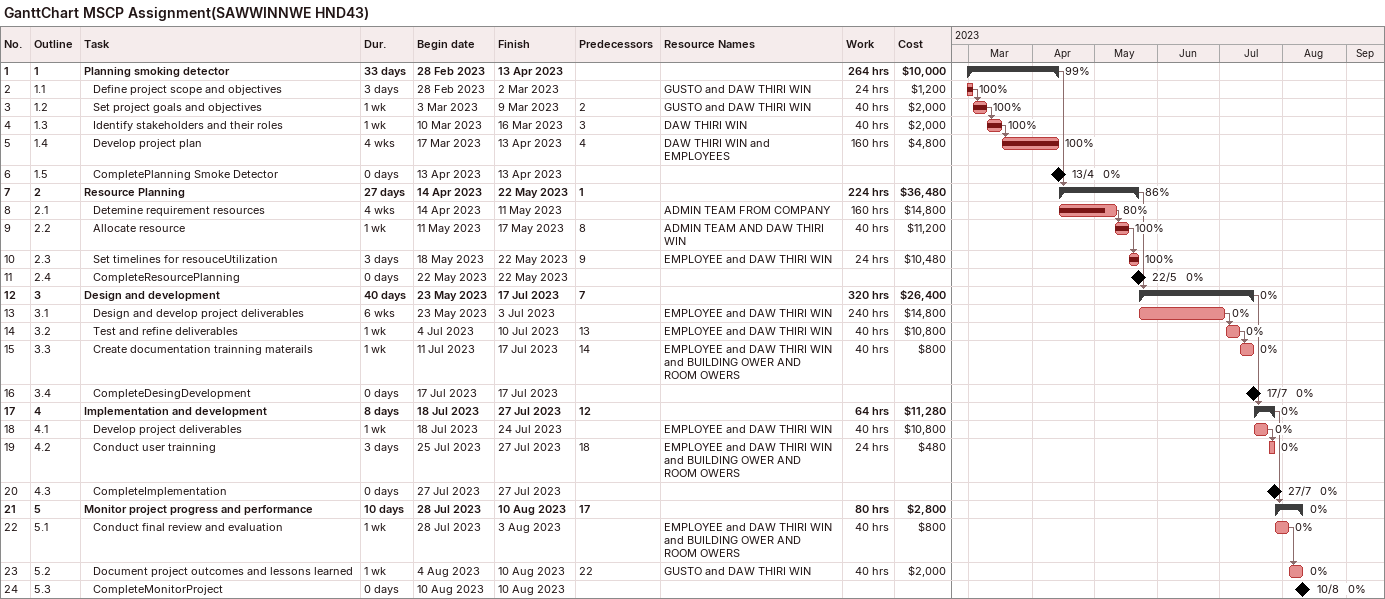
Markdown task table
GanttChart MSCP Assignment(SAWWINNWE HND43)

| ID | WBS | Task | Duration | Start | Finish | Predecessors | Resources | % complete | Work (h) | Cost ($) |
|---|---|---|---|---|---|---|---|---|---|---|
| 1 | 1 | **Planning smoking detector** | 33d | 2023-02-28 | 2023-04-13 |  |  | 99 | 264 | 10000 |
| 2 | 1.1 | Define project scope and objectives | 3d | 2023-02-28 | 2023-03-02 |  | GUSTO and DAW THIRI WIN | 100 | 24 | 1200 |
| 3 | 1.2 | Set project goals and objectives | 1w | 2023-03-03 | 2023-03-09 | 2 | GUSTO and DAW THIRI WIN | 100 | 40 | 2000 |
| 4 | 1.3 | Identify stakeholders and their roles | 1w | 2023-03-10 | 2023-03-16 | 3 | DAW THIRI WIN | 100 | 40 | 2000 |
| 5 | 1.4 | Develop project plan | 4w | 2023-03-17 | 2023-04-13 | 4 | DAW THIRI WIN and EMPLOYEES | 100 | 160 | 4800 |
| 6 | 1.5 | CompletePlanning Smoke Detector | 0d | 2023-04-13 | 2023-04-13 |  |  | 0 |  |  |
| 7 | 2 | **Resource Planning** | 27d | 2023-04-14 | 2023-05-22 | 1 |  | 86 | 224 | 36480 |
| 8 | 2.1 | Detemine requirement resources | 4w | 2023-04-14 | 2023-05-11 |  | ADMIN TEAM FROM COMPANY | 80 | 160 | 14800 |
| 9 | 2.2 | Allocate resource | 1w | 2023-05-11 | 2023-05-17 | 8 | ADMIN TEAM AND DAW THIRI WIN | 100 | 40 | 11200 |
| 10 | 2.3 | Set timelines for resouceUtilization | 3d | 2023-05-18 | 2023-05-22 | 9 | EMPLOYEE and DAW THIRI WIN | 100 | 24 | 10480 |
| 11 | 2.4 | CompleteResourcePlanning | 0d | 2023-05-22 | 2023-05-22 |  |  | 0 |  |  |
| 12 | 3 | **Design and development** | 40d | 2023-05-23 | 2023-07-17 | 7 |  | 0 | 320 | 26400 |
| 13 | 3.1 | Design and develop project deliverables | 6w | 2023-05-23 | 2023-07-03 |  | EMPLOYEE and DAW THIRI WIN | 0 | 240 | 14800 |
| 14 | 3.2 | Test and refine deliverables | 1w | 2023-07-04 | 2023-07-10 | 13 | EMPLOYEE and DAW THIRI WIN | 0 | 40 | 10800 |
| 15 | 3.3 | Create documentation trainning materails | 1w | 2023-07-11 | 2023-07-17 | 14 | EMPLOYEE and DAW THIRI WIN and BUILDING OWER AND ROOM OWERS | 0 | 40 | 800 |
| 16 | 3.4 | CompleteDesingDevelopment | 0d | 2023-07-17 | 2023-07-17 |  |  | 0 |  |  |
| 17 | 4 | **Implementation and development** | 8d | 2023-07-18 | 2023-07-27 | 12 |  | 0 | 64 | 11280 |
| 18 | 4.1 | Develop project deliverables | 1w | 2023-07-18 | 2023-07-24 |  | EMPLOYEE and DAW THIRI WIN | 0 | 40 | 10800 |
| 19 | 4.2 | Conduct user trainning | 3d | 2023-07-25 | 2023-07-27 | 18 | EMPLOYEE and DAW THIRI WIN and BUILDING OWER AND ROOM OWERS | 0 | 24 | 480 |
| 20 | 4.3 | CompleteImplementation | 0d | 2023-07-27 | 2023-07-27 |  |  | 0 |  |  |
| 21 | 5 | **Monitor project progress and performance** | 10d | 2023-07-28 | 2023-08-10 | 17 |  | 0 | 80 | 2800 |
| 22 | 5.1 | Conduct final review and evaluation | 1w | 2023-07-28 | 2023-08-03 |  | EMPLOYEE and DAW THIRI WIN and BUILDING OWER AND ROOM OWERS | 0 | 40 | 800 |
| 23 | 5.2 | Document project outcomes and lessons learned | 1w | 2023-08-04 | 2023-08-10 | 22 | GUSTO and DAW THIRI WIN | 0 | 40 | 2000 |
| 24 | 5.3 | CompleteMonitorProject | 0d | 2023-08-10 | 2023-08-10 |  |  | 0 |  |  |
